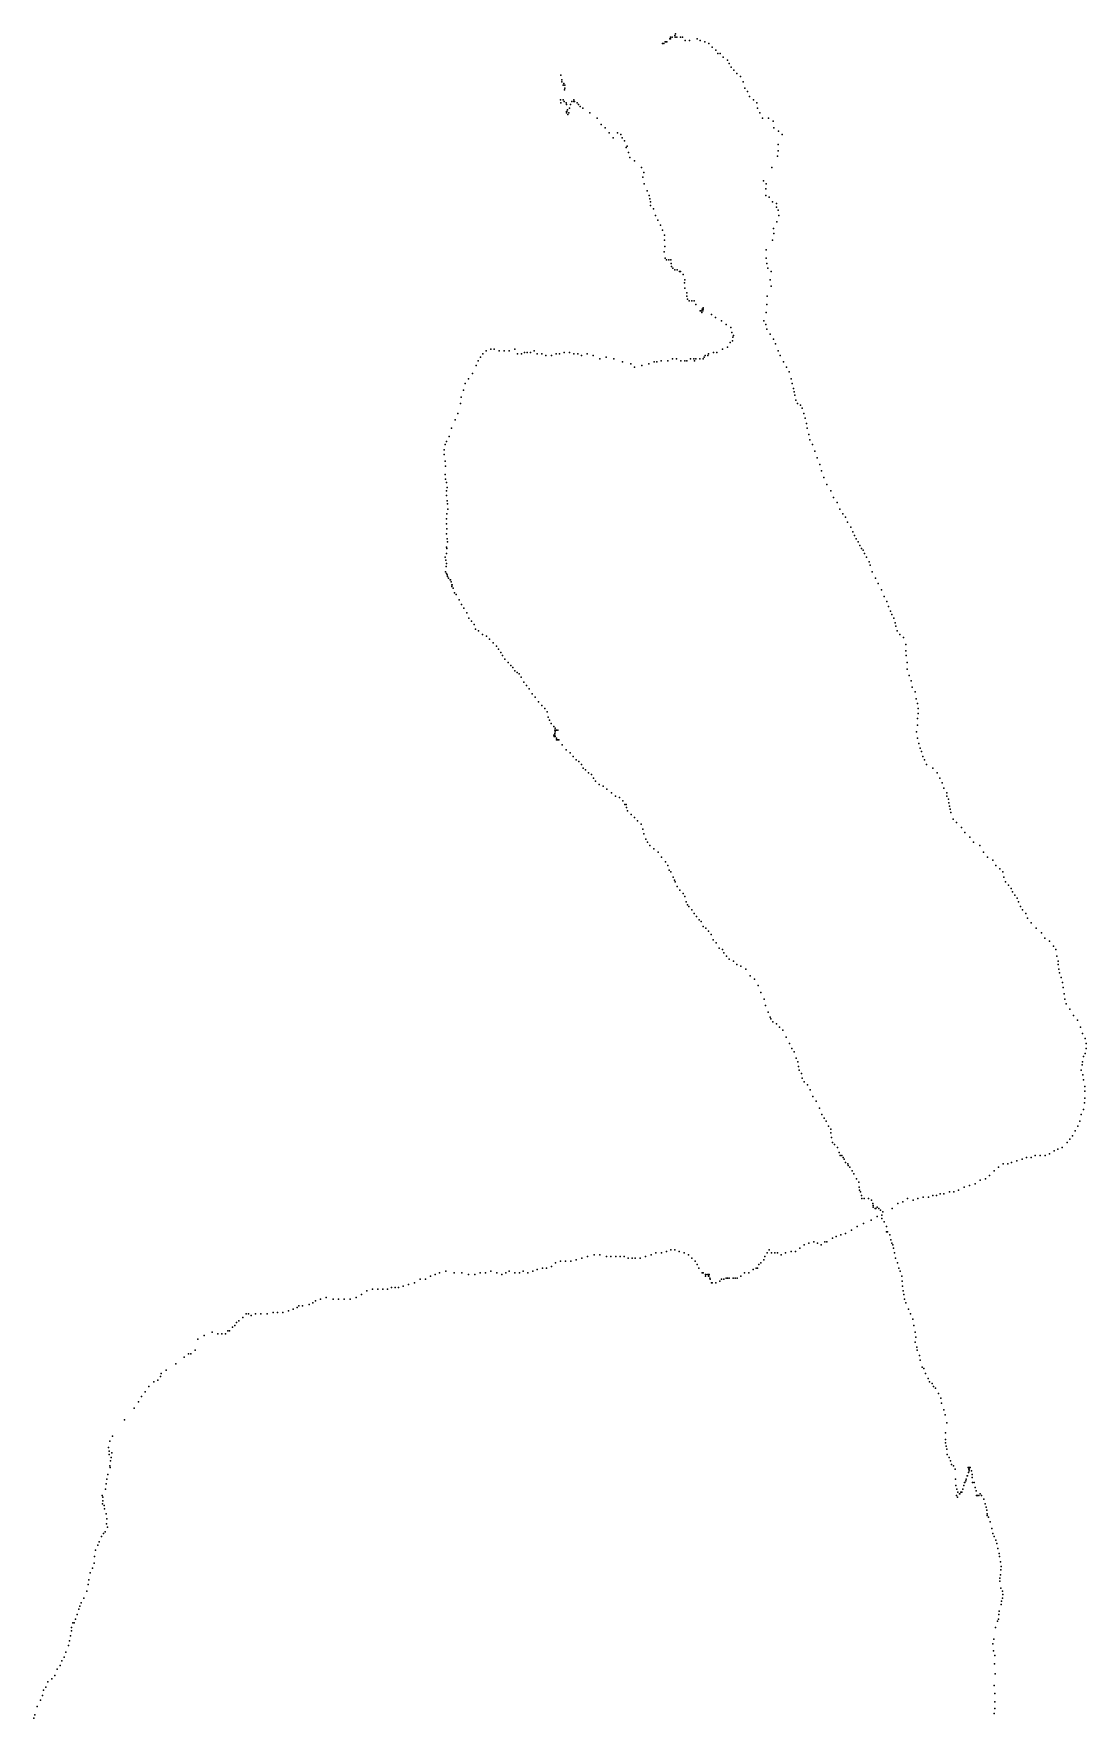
# Model space of a CAD drawing. Header units: inches. Extents: x -3745 to 29685, y 6717300 to 6718695.
# Drawn here: x -2831 to -2395, y 6717998 to 6718695 of the extents above; entities that cross this region are included whole.
import ezdxf

# ---------------------------------------------------------------- set-up
doc = ezdxf.new("R2010")
doc.units = ezdxf.units.IN
doc.header["$MEASUREMENT"] = 0

msp = doc.modelspace()

# ---------------------------------------------------------------- linework, layer by layer
for p in [(-2567.14, 6718693.76), (-2566.36, 6718693.76), (-2566.36, 6718693.76), (-2565.36, 6718694.48), (-2565.36, 6718694.48), (-2565.14, 6718693.76), (-2565.02, 6718695.2), (-2565.02, 6718695.2), (-2564.47, 6718693.76), (-2564.47, 6718693.76), (-2563.02, 6718693.76), (-2563.02, 6718693.76), (-2562.13, 6718693.76), (-2562.13, 6718693.76), (-2570.37, 6718691.08), (-2569.92, 6718691.08), (-2569.92, 6718691.08), (-2569.37, 6718691.8), (-2569.37, 6718691.8), (-2569.03, 6718691.8), (-2568.59, 6718691.8), (-2567.36, 6718693.05), (-2567.36, 6718693.05), (-2567.14, 6718693.05), (-2567.14, 6718693.05), (-2561.02, 6718692.33), (-2561.02, 6718692.33), (-2559.24, 6718692.33), (-2559.24, 6718692.33), (-2556.01, 6718693.05), (-2556.01, 6718693.05), (-2554.89, 6718692.33), (-2554.89, 6718692.33), (-2552.89, 6718691.8), (-2552.89, 6718691.8), (-2551.22, 6718691.08), (-2551.22, 6718691.08), (-2549.88, 6718689.65), (-2549.88, 6718689.65), (-2548.33, 6718688.39), (-2548.33, 6718688.39), (-2547.55, 6718686.96), (-2546.54, 6718686.96), (-2546.54, 6718686.96), (-2545.32, 6718685.53), (-2545.32, 6718685.53), (-2543.54, 6718684.28), (-2542.87, 6718682.84), (-2542.87, 6718682.84), (-2541.98, 6718681.41), (-2541.98, 6718681.41), (-2540.87, 6718680.16), (-2612.45, 6718678.01), (-2612.11, 6718676.04), (-2612.11, 6718675.33), (-2612.11, 6718675.33), (-2611.56, 6718673.89), (-2611.56, 6718673.89), (-2611.22, 6718674.61), (-2611.22, 6718674.61), (-2610.89, 6718673.89), (-2610.89, 6718673.89), (-2610.78, 6718672.64), (-2539.64, 6718678.73), (-2539.64, 6718678.73), (-2538.2, 6718677.47), (-2538.2, 6718677.47), (-2537.08, 6718675.33), (-2537.08, 6718675.33), (-2536.3, 6718672.64), (-2536.3, 6718672.64), (-2612.67, 6718667.81), (-2612.45, 6718666.55), (-2612.45, 6718666.55), (-2611.56, 6718667.81), (-2611.11, 6718667.09), (-2611.11, 6718667.09), (-2611, 6718671.93), (-2610.33, 6718666.55), (-2610.33, 6718666.55), (-2610.11, 6718665.84), (-2610.11, 6718665.84), (-2608.55, 6718665.84), (-2608.55, 6718665.84), (-2607.99, 6718667.09), (-2607.1, 6718667.81), (-2607.1, 6718667.09), (-2607.1, 6718667.09), (-2606.88, 6718667.09), (-2606.88, 6718667.09), (-2606.88, 6718667.09), (-2605.77, 6718666.55), (-2605.77, 6718666.55), (-2605.21, 6718665.84), (-2535.19, 6718671.21), (-2535.19, 6718671.21), (-2534.41, 6718669.24), (-2534.41, 6718669.24), (-2532.74, 6718667.81), (-2532.74, 6718667.81), (-2531.41, 6718666.55), (-2531.41, 6718666.55), (-2610.11, 6718662.97), (-2610.11, 6718662.97), (-2610.11, 6718662.44), (-2610.11, 6718662.44), (-2610, 6718662.97), (-2610, 6718662.97), (-2610, 6718662.97), (-2610, 6718662.97), (-2609.77, 6718663.69), (-2609.77, 6718663.69), (-2609.55, 6718661.72), (-2609.55, 6718661.72), (-2609.22, 6718662.44), (-2609.22, 6718662.44), (-2608.88, 6718664.41), (-2608.88, 6718664.41), (-2604.54, 6718665.12), (-2604.54, 6718665.12), (-2603.32, 6718664.41), (-2600.53, 6718662.44), (-2597.42, 6718660.29), (-2531.07, 6718664.41), (-2531.07, 6718664.41), (-2530.18, 6718662.44), (-2530.18, 6718662.44), (-2529.07, 6718660.29), (-2529.07, 6718660.29), (-2526.62, 6718660.29), (-2526.62, 6718660.29), (-2524.61, 6718659.04), (-2595.75, 6718657.6), (-2594.08, 6718656.17), (-2594.08, 6718656.17), (-2592.52, 6718654.2), (-2592.52, 6718654.2), (-2590.85, 6718652.06), (-2589.07, 6718654.2), (-2589.07, 6718654.2), (-2587.62, 6718653.49), (-2587.62, 6718653.49), (-2587.06, 6718652.06), (-2587.06, 6718652.06), (-2524.39, 6718656.17), (-2522.39, 6718654.92), (-2520.94, 6718653.49), (-2520.94, 6718653.49), (-2586.17, 6718650.8), (-2586.17, 6718650.8), (-2585.4, 6718648.12), (-2585.4, 6718648.12), (-2585.06, 6718648.65), (-2585.06, 6718648.65), (-2584.5, 6718645.97), (-2584.5, 6718645.97), (-2522.5, 6718649.37), (-2522.5, 6718649.37), (-2522.5, 6718646.69), (-2522.5, 6718646.69), (-2583.95, 6718644), (-2583.95, 6718644), (-2581.94, 6718642.57), (-2579.16, 6718639.88), (-2579.16, 6718639.88), (-2578.16, 6718637.73), (-2578.16, 6718637.73), (-2525.17, 6718639.88), (-2525.17, 6718639.88), (-2522.83, 6718644.54), (-2522.83, 6718644.54), (-2578.49, 6718635.77), (-2577.94, 6718633.08), (-2577.94, 6718633.08), (-2528.62, 6718634.33), (-2528.62, 6718634.33), (-2527.62, 6718630.93), (-2527.62, 6718630.93), (-2527.51, 6718633.08), (-2527.51, 6718633.08), (-2576.71, 6718630.22), (-2575.93, 6718628.25), (-2575.93, 6718628.25), (-2575.71, 6718626.82), (-2575.71, 6718626.82), (-2575.38, 6718625.56), (-2575.38, 6718625.56), (-2575.38, 6718624.13), (-2575.38, 6718624.13), (-2527.62, 6718628.25), (-2527.62, 6718628.25), (-2526.28, 6718627.53), (-2526.28, 6718627.53), (-2524.84, 6718625.56), (-2524.84, 6718625.56), (-2523.28, 6718624.85), (-2523.28, 6718624.85), (-2574.15, 6718622.7), (-2573.26, 6718620.01), (-2573.26, 6718620.01), (-2572.37, 6718618.04), (-2572.37, 6718618.04), (-2523.28, 6718623.41), (-2523.28, 6718623.41), (-2523.06, 6718617.33), (-2523.06, 6718617.33), (-2522.61, 6718622.16), (-2522.61, 6718622.16), (-2522.28, 6718620.01), (-2522.28, 6718620.01), (-2571.26, 6718615.9), (-2571.26, 6718615.9), (-2570.48, 6718613.93), (-2569.59, 6718611.78), (-2569.59, 6718611.78), (-2569.59, 6718609.81), (-2569.59, 6718609.81), (-2524.95, 6718609.81), (-2524.95, 6718609.81), (-2524.5, 6718614.64), (-2524.28, 6718612.49), (-2569.7, 6718604.98), (-2569.48, 6718607.12), (-2527.51, 6718605.69), (-2527.51, 6718605.69), (-2569.25, 6718602.29), (-2569.25, 6718602.29), (-2568.7, 6718601.58), (-2568.7, 6718601.58), (-2567.81, 6718601.58), (-2566.92, 6718601.58), (-2566.8, 6718600.14), (-2566.69, 6718598.89), (-2566.14, 6718598.17), (-2566.14, 6718598.17), (-2565.25, 6718597.46), (-2565.25, 6718597.46), (-2564.36, 6718597.46), (-2564.36, 6718597.46), (-2563.35, 6718596.74), (-2563.35, 6718596.74), (-2562.91, 6718596.74), (-2562.91, 6718596.74), (-2527.51, 6718602.29), (-2527.51, 6718602.29), (-2527.29, 6718600.14), (-2527.29, 6718600.14), (-2526.84, 6718598.17), (-2526.84, 6718598.17), (-2525.39, 6718596.74), (-2525.39, 6718596.74), (-2561.91, 6718595.49), (-2561.91, 6718595.49), (-2561.35, 6718592.09), (-2561.24, 6718593.34), (-2561.24, 6718593.34), (-2561.13, 6718589.94), (-2561.13, 6718589.94), (-2525.84, 6718593.34), (-2525.84, 6718593.34), (-2525.51, 6718590.66), (-2525.51, 6718590.66), (-2560.35, 6718587.97), (-2560.35, 6718587.97), (-2560.35, 6718586.54), (-2560.01, 6718585.29), (-2559.35, 6718584.57), (-2559.35, 6718584.57), (-2558.23, 6718584.57), (-2557.34, 6718584.57), (-2556.67, 6718583.14), (-2527.29, 6718583.14), (-2527.29, 6718583.14), (-2527.06, 6718586.54), (-2527.06, 6718586.54), (-2554.89, 6718580.45), (-2554.45, 6718580.45), (-2554.11, 6718579.74), (-2554, 6718581.17), (-2553.78, 6718580.45), (-2553.67, 6718580.45), (-2553.56, 6718581.71), (-2553.56, 6718581.71), (-2553.56, 6718581.17), (-2550.11, 6718579.02), (-2548.44, 6718577.77), (-2548.44, 6718577.77), (-2545.99, 6718576.34), (-2545.99, 6718576.34), (-2528.51, 6718576.34), (-2527.51, 6718579.74), (-2527.51, 6718579.74), (-2544.1, 6718574.9), (-2544.1, 6718574.9), (-2542.09, 6718573.65), (-2542.09, 6718573.65), (-2541.76, 6718571.5), (-2541.76, 6718571.5), (-2541.42, 6718568.1), (-2541.42, 6718568.1), (-2541.31, 6718569.53), (-2541.31, 6718569.53), (-2540.98, 6718570.25), (-2540.98, 6718570.25), (-2527.62, 6718574.9), (-2527.62, 6718574.9), (-2527.18, 6718572.93), (-2527.18, 6718572.93), (-2525.84, 6718570.79), (-2525.84, 6718570.79), (-2524.5, 6718568.82), (-2524.5, 6718568.82), (-2645.73, 6718561.3), (-2645.73, 6718561.3), (-2644.73, 6718562.73), (-2644.73, 6718562.73), (-2643.39, 6718563.98), (-2641.5, 6718564.7), (-2641.5, 6718564.7), (-2640.05, 6718564.7), (-2640.05, 6718564.7), (-2638.05, 6718563.98), (-2638.05, 6718563.98), (-2635.93, 6718563.98), (-2635.93, 6718563.98), (-2633.82, 6718563.98), (-2633.82, 6718563.98), (-2631.59, 6718564.7), (-2631.59, 6718564.7), (-2630.37, 6718562.73), (-2628.7, 6718562.73), (-2628.7, 6718562.73), (-2627.59, 6718563.27), (-2627.59, 6718563.27), (-2626.36, 6718563.27), (-2626.36, 6718563.27), (-2625.02, 6718563.27), (-2625.02, 6718563.27), (-2623.58, 6718563.98), (-2623.58, 6718563.98), (-2622.24, 6718562.73), (-2622.24, 6718562.73), (-2620.35, 6718562.73), (-2620.35, 6718562.73), (-2618.68, 6718562.02), (-2618.68, 6718562.02), (-2616.34, 6718562.02), (-2616.34, 6718562.02), (-2614.45, 6718562.73), (-2614.45, 6718562.73), (-2613.11, 6718562.73), (-2613.11, 6718562.73), (-2611.11, 6718563.27), (-2608.88, 6718563.27), (-2607.1, 6718562.73), (-2605.43, 6718562.73), (-2605.43, 6718562.73), (-2603.87, 6718562.02), (-2603.87, 6718562.02), (-2601.65, 6718562.73), (-2601.65, 6718562.73), (-2599.09, 6718562.02), (-2599.09, 6718562.02), (-2593.74, 6718561.3), (-2593.74, 6718561.3), (-2553.22, 6718561.3), (-2553.22, 6718561.3), (-2552.78, 6718562.02), (-2552.78, 6718562.02), (-2551.67, 6718562.02), (-2551.67, 6718562.02), (-2551.33, 6718562.73), (-2549.33, 6718563.27), (-2549.33, 6718563.27), (-2547.99, 6718563.27), (-2547.99, 6718563.27), (-2545.54, 6718564.7), (-2545.54, 6718564.7), (-2543.54, 6718565.42), (-2542.43, 6718567.39), (-2542.43, 6718567.39), (-2523.61, 6718566.85), (-2523.61, 6718566.85), (-2522.5, 6718563.98), (-2522.5, 6718563.98), (-2521.72, 6718562.02), (-2521.72, 6718562.02), (-2649.07, 6718554.5), (-2649.07, 6718554.5), (-2647.51, 6718557.9), (-2647.51, 6718557.9), (-2646.73, 6718559.87), (-2646.73, 6718559.87), (-2596.42, 6718560.58), (-2596.42, 6718560.58), (-2590.52, 6718560.58), (-2586.95, 6718559.33), (-2586.95, 6718559.33), (-2583.5, 6718558.61), (-2583.5, 6718558.61), (-2582.06, 6718557.18), (-2582.06, 6718557.18), (-2578.94, 6718557.9), (-2578.94, 6718557.9), (-2576.04, 6718558.61), (-2573.82, 6718559.33), (-2572.82, 6718559.33), (-2572.82, 6718559.33), (-2570.92, 6718559.87), (-2568.25, 6718559.87), (-2568.25, 6718559.87), (-2566.25, 6718560.58), (-2566.25, 6718560.58), (-2564.58, 6718560.58), (-2564.58, 6718560.58), (-2562.8, 6718559.87), (-2562.8, 6718559.87), (-2561.13, 6718559.87), (-2561.13, 6718559.87), (-2560.35, 6718559.87), (-2560.35, 6718559.87), (-2558.79, 6718560.58), (-2558.79, 6718560.58), (-2557.45, 6718560.58), (-2557.45, 6718560.58), (-2557.12, 6718559.87), (-2557.12, 6718559.87), (-2556.67, 6718560.58), (-2556.67, 6718560.58), (-2555, 6718560.58), (-2553.56, 6718560.58), (-2553.56, 6718560.58), (-2520.38, 6718559.33), (-2520.38, 6718559.33), (-2519.16, 6718557.18), (-2519.16, 6718557.18), (-2518.05, 6718555.21), (-2652.74, 6718547.69), (-2652.74, 6718547.69), (-2652.08, 6718550.38), (-2652.08, 6718550.38), (-2650.74, 6718552.35), (-2650.74, 6718552.35), (-2517.16, 6718552.35), (-2517.16, 6718552.35), (-2516.71, 6718550.38), (-2516.71, 6718550.38), (-2516.27, 6718548.41), (-2516.27, 6718548.41), (-2653.97, 6718542.15), (-2653.97, 6718542.15), (-2653.75, 6718544.83), (-2515.93, 6718546.98), (-2515.93, 6718546.98), (-2515.6, 6718545.55), (-2515.6, 6718545.55), (-2515.26, 6718543.58), (-2514.6, 6718542.15), (-2513.26, 6718541.43), (-2513.26, 6718541.43), (-2512.59, 6718540.18), (-2512.59, 6718540.18), (-2656.19, 6718535.34), (-2656.19, 6718535.34), (-2655.08, 6718538.03), (-2655.08, 6718538.03), (-2511.92, 6718538.03), (-2511.92, 6718538.03), (-2511.37, 6718536.06), (-2510.81, 6718533.91), (-2510.81, 6718533.91), (-2659.87, 6718526.39), (-2659.87, 6718526.39), (-2658.64, 6718528.54), (-2658.64, 6718528.54), (-2657.75, 6718531.94), (-2657.75, 6718531.94), (-2510.59, 6718531.94), (-2510.59, 6718531.94), (-2509.92, 6718529.26), (-2509.92, 6718529.26), (-2509.48, 6718527.11), (-2509.48, 6718527.11), (-2660.76, 6718522.99), (-2660.76, 6718522.99), (-2660.76, 6718521.02), (-2660.76, 6718521.02), (-2660.31, 6718525.14), (-2660.31, 6718525.14), (-2508.36, 6718525.14), (-2508.36, 6718525.14), (-2507.36, 6718522.45), (-2507.36, 6718522.45), (-2506.47, 6718519.59), (-2660.31, 6718518.34), (-2660.31, 6718518.34), (-2660.31, 6718512.79), (-2660.31, 6718512.79), (-2660.2, 6718516.19), (-2660.2, 6718516.19), (-2505.36, 6718516.91), (-2505.36, 6718516.91), (-2504.58, 6718514.22), (-2504.58, 6718514.22), (-2660.2, 6718510.82), (-2660.2, 6718510.82), (-2659.87, 6718509.39), (-2659.87, 6718509.39), (-2659.76, 6718505.99), (-2659.76, 6718505.99), (-2659.53, 6718507.42), (-2659.53, 6718507.42), (-2503.69, 6718511.54), (-2503.69, 6718511.54), (-2502.46, 6718508.67), (-2502.46, 6718508.67), (-2500.79, 6718505.99), (-2500.79, 6718505.99), (-2659.76, 6718504.02), (-2659.53, 6718501.87), (-2659.53, 6718501.87), (-2659.42, 6718500.62), (-2659.42, 6718500.62), (-2659.2, 6718498.47), (-2659.2, 6718498.47), (-2499.68, 6718503.3), (-2499.68, 6718503.3), (-2498.12, 6718501.15), (-2498.12, 6718501.15), (-2497.01, 6718498.47), (-2497.01, 6718498.47), (-2659.76, 6718494.35), (-2659.76, 6718494.35), (-2659.76, 6718492.38), (-2659.76, 6718492.38), (-2659.65, 6718496.5), (-2659.65, 6718496.5), (-2495.78, 6718496.5), (-2495.78, 6718496.5), (-2494.67, 6718495.07), (-2494.67, 6718495.07), (-2493.89, 6718493.1), (-2493.89, 6718493.1), (-2659.76, 6718488.27), (-2659.76, 6718488.27), (-2659.65, 6718490.23), (-2659.65, 6718490.23), (-2659.53, 6718486.12), (-2659.53, 6718486.12), (-2659.42, 6718484.86), (-2659.42, 6718484.86), (-2492.55, 6718490.95), (-2492.55, 6718490.95), (-2491.66, 6718488.98), (-2491.66, 6718488.98), (-2491, 6718487.55), (-2491, 6718487.55), (-2490.22, 6718486.12), (-2490.22, 6718486.12), (-2489.44, 6718484.86), (-2489.44, 6718484.86), (-2660.31, 6718478.6), (-2660.31, 6718478.6), (-2660.09, 6718477.35), (-2660.09, 6718477.35), (-2659.87, 6718480.03), (-2659.87, 6718480.03), (-2659.76, 6718482.72), (-2659.76, 6718482.72), (-2659.65, 6718482.18), (-2659.65, 6718482.18), (-2488.77, 6718483.43), (-2488.77, 6718483.43), (-2488.1, 6718482.18), (-2487.43, 6718481.46), (-2487.43, 6718481.46), (-2486.88, 6718480.03), (-2486.88, 6718480.03), (-2485.99, 6718478.6), (-2485.99, 6718478.6), (-2660.2, 6718472.51), (-2660.2, 6718472.51), (-2659.98, 6718474.66), (-2659.98, 6718474.66), (-2659.87, 6718471.8), (-2659.87, 6718471.8), (-2659.76, 6718475.91), (-2659.76, 6718475.91), (-2659.53, 6718471.26), (-2659.53, 6718471.26), (-2659.42, 6718470.54), (-2659.42, 6718470.54), (-2484.87, 6718476.63), (-2484.87, 6718476.63), (-2484.43, 6718475.2), (-2484.43, 6718475.2), (-2483.65, 6718472.51), (-2483.65, 6718472.51), (-2658.98, 6718469.83), (-2658.98, 6718469.83), (-2658.31, 6718469.11), (-2658.31, 6718469.11), (-2658.09, 6718469.11), (-2658.09, 6718469.11), (-2657.86, 6718468.4), (-2657.86, 6718468.4), (-2657.64, 6718467.14), (-2657.64, 6718467.14), (-2657.64, 6718466.43), (-2657.64, 6718466.43), (-2657.64, 6718466.43), (-2657.64, 6718466.43), (-2657.42, 6718467.14), (-2657.42, 6718467.14), (-2657.42, 6718467.14), (-2657.42, 6718467.14), (-2657.08, 6718465.71), (-2657.08, 6718465.71), (-2656.53, 6718463.74), (-2656.53, 6718463.74), (-2482.31, 6718469.83), (-2482.31, 6718469.83), (-2481.2, 6718467.68), (-2481.2, 6718467.68), (-2479.86, 6718464.99), (-2479.86, 6718464.99), (-2655.75, 6718463.03), (-2655.75, 6718463.03), (-2654.52, 6718460.88), (-2654.52, 6718460.88), (-2653.63, 6718458.91), (-2653.63, 6718458.91), (-2652.63, 6718457.48), (-2652.63, 6718457.48), (-2478.64, 6718462.31), (-2478.64, 6718462.31), (-2477.64, 6718460.16), (-2476.86, 6718458.19), (-2476.86, 6718458.19), (-2651.41, 6718455.51), (-2651.41, 6718455.51), (-2650.52, 6718453.36), (-2650.52, 6718453.36), (-2649.52, 6718452.11), (-2649.52, 6718452.11), (-2648.29, 6718450.67), (-2648.29, 6718450.67), (-2476.08, 6718456.22), (-2476.08, 6718456.22), (-2475.52, 6718454.79), (-2475.52, 6718454.79), (-2474.74, 6718453.36), (-2474.19, 6718451.39), (-2474.19, 6718451.39), (-2473.85, 6718449.96), (-2473.85, 6718449.96), (-2647.85, 6718448.71), (-2647.85, 6718448.71), (-2646.51, 6718447.99), (-2646.51, 6718447.99), (-2644.84, 6718446.56), (-2644.84, 6718446.56), (-2643.28, 6718445.84), (-2643.28, 6718445.84), (-2641.95, 6718444.59), (-2641.95, 6718444.59), (-2640.5, 6718443.16), (-2640.5, 6718443.16), (-2473.3, 6718447.99), (-2473.3, 6718447.99), (-2472.18, 6718446.56), (-2470.62, 6718445.3), (-2639.16, 6718441.72), (-2639.16, 6718441.72), (-2638.27, 6718440.47), (-2638.27, 6718440.47), (-2637.38, 6718439.04), (-2637.38, 6718439.04), (-2636.6, 6718437.79), (-2636.6, 6718437.79), (-2635.6, 6718436.35), (-2635.6, 6718436.35), (-2469.73, 6718442.44), (-2469.73, 6718439.76), (-2469.62, 6718437.79), (-2469.62, 6718437.79), (-2634.26, 6718434.92), (-2634.26, 6718434.92), (-2633.15, 6718433.67), (-2633.15, 6718433.67), (-2632.37, 6718432.95), (-2632.37, 6718432.95), (-2631.59, 6718431.52), (-2631.59, 6718431.52), (-2630.59, 6718430.81), (-2630.59, 6718430.81), (-2629.7, 6718430.27), (-2629.7, 6718430.27), (-2628.92, 6718428.84), (-2628.92, 6718428.84), (-2469.18, 6718434.92), (-2469.18, 6718432.24), (-2469.18, 6718432.24), (-2468.4, 6718429.55), (-2468.4, 6718429.55), (-2627.81, 6718426.87), (-2627.81, 6718426.87), (-2626.69, 6718425.43), (-2626.69, 6718425.43), (-2625.58, 6718424), (-2625.58, 6718424), (-2624.36, 6718422.03), (-2624.36, 6718422.03), (-2467.51, 6718427.4), (-2467.51, 6718427.4), (-2467.06, 6718424.72), (-2467.06, 6718424.72), (-2465.84, 6718422.75), (-2623.13, 6718420.6), (-2623.13, 6718420.6), (-2621.69, 6718418.63), (-2621.69, 6718418.63), (-2620.35, 6718417.2), (-2620.35, 6718417.2), (-2619.12, 6718415.95), (-2619.12, 6718415.95), (-2465.5, 6718419.89), (-2465.5, 6718419.89), (-2464.95, 6718417.92), (-2464.95, 6718417.92), (-2464.61, 6718415.95), (-2464.61, 6718415.95), (-2618.12, 6718414.52), (-2618.12, 6718414.52), (-2617.68, 6718412.37), (-2617.68, 6718412.37), (-2617.23, 6718411.11), (-2617.23, 6718411.11), (-2616.45, 6718409.68), (-2616.45, 6718409.68), (-2615.45, 6718408.43), (-2615.45, 6718408.43), (-2614.78, 6718407.71), (-2614.78, 6718407.71), (-2464.84, 6718411.83), (-2464.84, 6718411.83), (-2464.84, 6718408.97), (-2464.84, 6718408.97), (-2464.61, 6718413.8), (-2464.61, 6718413.8), (-2615.34, 6718404.85), (-2615.34, 6718404.85), (-2615.23, 6718404.31), (-2615.23, 6718404.31), (-2615.12, 6718404.85), (-2615.12, 6718404.85), (-2615.01, 6718407), (-2615.01, 6718407), (-2615.01, 6718407), (-2615.01, 6718405.57), (-2615.01, 6718405.57), (-2615.01, 6718405.57), (-2615.01, 6718405.57), (-2615.01, 6718404.85), (-2615.01, 6718404.85), (-2615.01, 6718404.85), (-2615.01, 6718404.85), (-2614.89, 6718406.28), (-2614.89, 6718406.28), (-2614.89, 6718406.28), (-2614.89, 6718406.28), (-2614.89, 6718406.28), (-2614.89, 6718406.28), (-2614.89, 6718404.31), (-2614.78, 6718406.28), (-2614.78, 6718406.28), (-2614.56, 6718407), (-2614.56, 6718407), (-2614.34, 6718407), (-2614.34, 6718407), (-2614.34, 6718403.6), (-2614.34, 6718403.6), (-2614.23, 6718402.88), (-2614.23, 6718402.88), (-2613.89, 6718402.88), (-2613.89, 6718402.88), (-2613.78, 6718407), (-2613.78, 6718407), (-2613.78, 6718402.88), (-2613.78, 6718402.88), (-2613.34, 6718402.88), (-2611.89, 6718400.91), (-2611.89, 6718400.91), (-2465.28, 6718406.28), (-2465.28, 6718406.28), (-2464.95, 6718403.6), (-2464.95, 6718403.6), (-2464.28, 6718401.45), (-2464.28, 6718401.45), (-2610.33, 6718398.76), (-2610.33, 6718398.76), (-2608.66, 6718397.51), (-2608.66, 6718397.51), (-2607.44, 6718396.08), (-2607.44, 6718396.08), (-2606.21, 6718394.65), (-2606.21, 6718394.65), (-2605.1, 6718393.93), (-2605.1, 6718393.93), (-2463.83, 6718399.48), (-2463.83, 6718399.48), (-2463.17, 6718398.05), (-2463.17, 6718398.05), (-2462.72, 6718396.08), (-2462.72, 6718396.08), (-2462.05, 6718394.65), (-2462.05, 6718394.65), (-2603.99, 6718392.68), (-2603.99, 6718392.68), (-2603.21, 6718391.25), (-2603.21, 6718391.25), (-2602.32, 6718390.53), (-2602.32, 6718390.53), (-2601.09, 6718389.28), (-2601.09, 6718389.28), (-2599.76, 6718388.56), (-2599.76, 6718388.56), (-2598.98, 6718387.13), (-2598.98, 6718387.13), (-2461.16, 6718392.68), (-2461.16, 6718392.68), (-2458.6, 6718391.25), (-2458.6, 6718391.25), (-2456.82, 6718389.28), (-2456.82, 6718389.28), (-2455.6, 6718387.13), (-2455.6, 6718387.13), (-2598.09, 6718385.88), (-2598.09, 6718385.88), (-2596.64, 6718384.44), (-2596.64, 6718384.44), (-2594.97, 6718383.73), (-2594.97, 6718383.73), (-2593.41, 6718382.47), (-2593.41, 6718382.47), (-2591.52, 6718381.04), (-2591.52, 6718381.04), (-2454.71, 6718385.16), (-2454.71, 6718385.16), (-2454.04, 6718383.01), (-2454.04, 6718383.01), (-2452.81, 6718381.04), (-2452.81, 6718381.04), (-2589.85, 6718379.61), (-2589.85, 6718379.61), (-2588.18, 6718379.07), (-2588.18, 6718379.07), (-2586.84, 6718377.64), (-2586.84, 6718377.64), (-2585.95, 6718376.21), (-2585.95, 6718376.21), (-2585.51, 6718376.21), (-2585.51, 6718376.21), (-2585.28, 6718374.96), (-2584.84, 6718373.52), (-2584.84, 6718373.52), (-2452.7, 6718379.61), (-2452.7, 6718379.61), (-2452.03, 6718378.36), (-2451.92, 6718376.93), (-2451.7, 6718375.49), (-2451.7, 6718375.49), (-2451.37, 6718374.24), (-2451.37, 6718374.24), (-2451.14, 6718372.81), (-2451.14, 6718372.81), (-2583.39, 6718372.09), (-2583.39, 6718372.09), (-2582.06, 6718370.84), (-2582.06, 6718370.84), (-2580.83, 6718369.41), (-2580.83, 6718369.41), (-2579.27, 6718367.98), (-2579.27, 6718367.98), (-2578.49, 6718366.01), (-2578.49, 6718366.01), (-2450.14, 6718370.12), (-2450.14, 6718370.12), (-2448.81, 6718368.69), (-2448.81, 6718368.69), (-2446.69, 6718366.72), (-2446.69, 6718366.72), (-2578.16, 6718364.04), (-2578.16, 6718364.04), (-2577.27, 6718361.89), (-2577.27, 6718361.89), (-2576.6, 6718360.64), (-2576.6, 6718360.64), (-2575.6, 6718359.2), (-2575.6, 6718359.2), (-2445.24, 6718364.57), (-2445.24, 6718364.57), (-2443.24, 6718362.61), (-2443.24, 6718362.61), (-2441.68, 6718360.64), (-2441.68, 6718360.64), (-2439.12, 6718359.2), (-2439.12, 6718359.2), (-2574.04, 6718357.77), (-2572.15, 6718356.52), (-2572.15, 6718356.52), (-2570.81, 6718354.37), (-2570.81, 6718354.37), (-2569.14, 6718352.4), (-2569.14, 6718352.4), (-2437.56, 6718356.52), (-2437.56, 6718356.52), (-2435.89, 6718354.37), (-2435.89, 6718354.37), (-2433.78, 6718353.12), (-2433.78, 6718353.12), (-2568.25, 6718350.97), (-2568.25, 6718350.97), (-2567.7, 6718349), (-2567.7, 6718349), (-2566.92, 6718348.29), (-2566.92, 6718348.29), (-2566.03, 6718346.14), (-2566.03, 6718346.14), (-2565.47, 6718344.88), (-2565.47, 6718344.88), (-2432.44, 6718350.97), (-2432.44, 6718350.97), (-2430.88, 6718349.54), (-2430.88, 6718349.54), (-2429.55, 6718348.29), (-2429.55, 6718348.29), (-2429.1, 6718346.14), (-2429.1, 6718346.14), (-2565.14, 6718344.17), (-2565.14, 6718344.17), (-2564.36, 6718342.2), (-2563.24, 6718340.77), (-2563.24, 6718340.77), (-2561.91, 6718339.34), (-2561.91, 6718339.34), (-2561.24, 6718338.08), (-2561.24, 6718338.08), (-2428.43, 6718344.17), (-2428.43, 6718344.17), (-2427.21, 6718342.74), (-2427.21, 6718342.74), (-2426.1, 6718341.48), (-2426.1, 6718341.48), (-2425.54, 6718340.05), (-2425.54, 6718340.05), (-2424.65, 6718338.62), (-2424.65, 6718338.62), (-2560.68, 6718335.93), (-2560.68, 6718335.93), (-2560.01, 6718334.68), (-2560.01, 6718334.68), (-2559.46, 6718333.97), (-2558.34, 6718332.53), (-2557.34, 6718331.1), (-2423.65, 6718337.37), (-2423.65, 6718337.37), (-2423.09, 6718335.93), (-2423.09, 6718335.93), (-2422.31, 6718333.97), (-2422.31, 6718333.97), (-2421.42, 6718332.53), (-2421.42, 6718332.53), (-2420.09, 6718331.1), (-2420.09, 6718331.1), (-2556.34, 6718329.85), (-2556.34, 6718329.85), (-2555.23, 6718328.42), (-2555.23, 6718328.42), (-2554.45, 6718327.7), (-2553.56, 6718325.73), (-2552.44, 6718325.02), (-2419.31, 6718329.13), (-2417.86, 6718327.16), (-2417.86, 6718327.16), (-2415.74, 6718325.02), (-2415.74, 6718325.02), (-2551.33, 6718323.76), (-2551.33, 6718323.76), (-2550.22, 6718322.33), (-2550.22, 6718322.33), (-2549.44, 6718320.18), (-2548.21, 6718318.93), (-2413.63, 6718323.05), (-2413.63, 6718323.05), (-2412.18, 6718320.9), (-2412.18, 6718320.9), (-2410.29, 6718319.65), (-2410.29, 6718319.65), (-2408.62, 6718317.5), (-2408.62, 6718317.5), (-2546.99, 6718316.78), (-2545.65, 6718316.24), (-2545.65, 6718316.24), (-2544.99, 6718314.81), (-2544.99, 6718314.81), (-2543.98, 6718313.38), (-2543.98, 6718313.38), (-2542.87, 6718312.13), (-2542.87, 6718312.13), (-2541.09, 6718311.41), (-2541.09, 6718311.41), (-2407.62, 6718316.24), (-2407.62, 6718316.24), (-2407.17, 6718313.38), (-2407.17, 6718313.38), (-2406.62, 6718311.41), (-2406.62, 6718311.41), (-2539.64, 6718309.98), (-2537.97, 6718309.26), (-2537.97, 6718309.26), (-2535.97, 6718308.01), (-2535.97, 6718308.01), (-2534.08, 6718305.33), (-2534.08, 6718305.33), (-2532.3, 6718303.89), (-2532.3, 6718303.89), (-2406.62, 6718309.98), (-2406.62, 6718309.98), (-2406.39, 6718308.01), (-2406.39, 6718308.01), (-2406.17, 6718306.58), (-2406.17, 6718306.58), (-2405.39, 6718304.61), (-2405.39, 6718304.61), (-2530.85, 6718301.21), (-2530.85, 6718301.21), (-2529.74, 6718298.34), (-2404.95, 6718302.46), (-2404.61, 6718300.49), (-2404.61, 6718300.49), (-2404.17, 6718297.81), (-2404.17, 6718297.81), (-2528.4, 6718295.66), (-2528.4, 6718295.66), (-2527.73, 6718292.97), (-2527.73, 6718292.97), (-2526.73, 6718290.29), (-2526.73, 6718290.29), (-2403.94, 6718295.66), (-2403.94, 6718295.66), (-2403.39, 6718293.69), (-2403.39, 6718293.69), (-2401.83, 6718291.54), (-2401.83, 6718291.54), (-2525.84, 6718288.14), (-2525.84, 6718288.14), (-2525.62, 6718287.43), (-2525.62, 6718287.43), (-2524.73, 6718286.17), (-2524.73, 6718286.17), (-2523.28, 6718285.46), (-2523.28, 6718285.46), (-2521.94, 6718284.02), (-2521.94, 6718284.02), (-2520.61, 6718282.77), (-2520.61, 6718282.77), (-2400.38, 6718288.86), (-2400.38, 6718288.86), (-2398.71, 6718286.89), (-2398.71, 6718286.89), (-2397.49, 6718284.02), (-2519.27, 6718279.91), (-2519.27, 6718279.91), (-2517.82, 6718277.22), (-2517.82, 6718277.22), (-2516.93, 6718275.25), (-2516.93, 6718275.25), (-2396.6, 6718281.34), (-2396.6, 6718281.34), (-2395.48, 6718279.37), (-2395.48, 6718279.37), (-2395.15, 6718275.25), (-2395.15, 6718275.25), (-2395.04, 6718277.22), (-2395.04, 6718277.22), (-2515.93, 6718273.82), (-2515.93, 6718273.82), (-2515.15, 6718271.14), (-2515.15, 6718271.14), (-2514.37, 6718269.7), (-2396.71, 6718268.45), (-2396.71, 6718268.45), (-2396.6, 6718269.7), (-2396.6, 6718269.7), (-2396.26, 6718271.85), (-2396.26, 6718271.85), (-2395.48, 6718273.11), (-2395.48, 6718273.11), (-2514.15, 6718267.74), (-2514.15, 6718267.74), (-2513.82, 6718266.3), (-2513.82, 6718266.3), (-2512.93, 6718264.87), (-2512.93, 6718264.87), (-2512.59, 6718262.9), (-2512.59, 6718262.9), (-2511.81, 6718261.47), (-2511.81, 6718261.47), (-2397.15, 6718266.3), (-2397.15, 6718266.3), (-2396.49, 6718264.33), (-2396.49, 6718264.33), (-2396.15, 6718262.19), (-2396.15, 6718262.19), (-2510.48, 6718260.22), (-2510.48, 6718260.22), (-2509.25, 6718258.07), (-2509.25, 6718258.07), (-2508.14, 6718255.38), (-2395.71, 6718254.67), (-2395.71, 6718254.67), (-2395.6, 6718259.5), (-2395.6, 6718259.5), (-2395.6, 6718257.53), (-2395.6, 6718257.53), (-2506.8, 6718253.42), (-2505.47, 6718250.55), (-2504.47, 6718247.87), (-2504.47, 6718247.87), (-2397.15, 6718247.87), (-2397.15, 6718247.87), (-2396.26, 6718250.01), (-2396.26, 6718250.01), (-2395.82, 6718252.7), (-2395.82, 6718252.7), (-2503.46, 6718246.43), (-2503.46, 6718246.43), (-2502.68, 6718245.18), (-2502.68, 6718245.18), (-2501.68, 6718243.03), (-2501.68, 6718243.03), (-2500.79, 6718241.78), (-2500.79, 6718241.78), (-2500.79, 6718240.35), (-2500.79, 6718240.35), (-2399.6, 6718241.06), (-2399.6, 6718241.06), (-2398.6, 6718243.03), (-2398.6, 6718243.03), (-2397.71, 6718245.18), (-2397.71, 6718245.18), (-2500.46, 6718238.38), (-2500.46, 6718238.38), (-2500.12, 6718236.23), (-2500.12, 6718236.23), (-2499.23, 6718235.52), (-2499.23, 6718235.52), (-2498.01, 6718234.26), (-2498.01, 6718234.26), (-2406.84, 6718233.55), (-2406.84, 6718233.55), (-2405.06, 6718234.26), (-2405.06, 6718234.26), (-2402.94, 6718236.23), (-2402.94, 6718236.23), (-2401.83, 6718237.66), (-2401.83, 6718237.66), (-2400.72, 6718239.1), (-2400.72, 6718239.1), (-2497.34, 6718232.11), (-2497.34, 6718232.11), (-2496.9, 6718230.86), (-2496.9, 6718230.86), (-2496.23, 6718230.86), (-2496.23, 6718230.86), (-2495.67, 6718230.15), (-2495.67, 6718230.15), (-2495.23, 6718229.43), (-2495.23, 6718229.43), (-2494.67, 6718228), (-2494.67, 6718228), (-2493.78, 6718227.46), (-2493.78, 6718227.46), (-2493.56, 6718226.74), (-2429.44, 6718227.46), (-2429.44, 6718227.46), (-2427.54, 6718227.46), (-2427.54, 6718227.46), (-2425.99, 6718228), (-2425.99, 6718228), (-2423.76, 6718228.71), (-2423.76, 6718228.71), (-2421.64, 6718229.43), (-2421.64, 6718229.43), (-2419.75, 6718230.15), (-2419.75, 6718230.15), (-2417.86, 6718230.15), (-2417.86, 6718230.15), (-2416.19, 6718230.86), (-2416.19, 6718230.86), (-2414.07, 6718230.86), (-2414.07, 6718230.86), (-2412.07, 6718230.86), (-2412.07, 6718230.86), (-2410.29, 6718231.58), (-2410.29, 6718231.58), (-2408.29, 6718232.83), (-2408.29, 6718232.83), (-2492.89, 6718226.03), (-2491.89, 6718224.6), (-2491.89, 6718224.6), (-2491.22, 6718223.34), (-2491.22, 6718223.34), (-2490.11, 6718221.2), (-2490.11, 6718221.2), (-2489.22, 6718219.94), (-2489.22, 6718219.94), (-2439.01, 6718220.66), (-2439.01, 6718220.66), (-2436.78, 6718221.2), (-2436.78, 6718221.2), (-2435.11, 6718222.63), (-2435.11, 6718222.63), (-2433.22, 6718224.6), (-2433.22, 6718224.6), (-2431.44, 6718226.03), (-2431.44, 6718226.03), (-2488.99, 6718217.79), (-2488.99, 6718217.79), (-2488.88, 6718216.54), (-2488.88, 6718216.54), (-2488.55, 6718215.83), (-2488.55, 6718215.83), (-2488.1, 6718214.39), (-2488.1, 6718214.39), (-2487.88, 6718213.14), (-2487.88, 6718213.14), (-2486.99, 6718213.14), (-2486.99, 6718213.14), (-2485.21, 6718213.14), (-2485.21, 6718213.14), (-2483.87, 6718212.42), (-2483.87, 6718212.42), (-2469.07, 6718213.14), (-2469.07, 6718213.14), (-2466.62, 6718212.42), (-2466.62, 6718212.42), (-2464.72, 6718213.14), (-2464.72, 6718213.14), (-2462.5, 6718213.68), (-2462.5, 6718213.68), (-2460.38, 6718213.68), (-2460.38, 6718213.68), (-2458.49, 6718214.39), (-2458.49, 6718214.39), (-2457.04, 6718214.39), (-2455.49, 6718215.11), (-2455.49, 6718215.11), (-2454.04, 6718215.11), (-2454.04, 6718215.11), (-2451.7, 6718215.83), (-2451.7, 6718215.83), (-2449.92, 6718215.83), (-2449.92, 6718215.83), (-2447.92, 6718216.54), (-2447.92, 6718216.54), (-2445.58, 6718217.79), (-2445.58, 6718217.79), (-2443.35, 6718218.51), (-2443.35, 6718218.51), (-2441.01, 6718219.23), (-2441.01, 6718219.23), (-2483.43, 6718210.99), (-2483.43, 6718210.99), (-2483.2, 6718210.28), (-2483.2, 6718210.28), (-2483.2, 6718209.56), (-2482.42, 6718209.02), (-2482.2, 6718209.02), (-2482.2, 6718209.02), (-2481.65, 6718209.56), (-2481.65, 6718209.56), (-2481.65, 6718205.62), (-2481.65, 6718205.62), (-2480.87, 6718209.02), (-2480.87, 6718209.02), (-2480.2, 6718208.31), (-2480.2, 6718208.31), (-2479.64, 6718206.16), (-2479.64, 6718206.16), (-2479.2, 6718207.59), (-2479.2, 6718207.59), (-2475.41, 6718209.02), (-2475.41, 6718209.02), (-2473.07, 6718210.99), (-2473.07, 6718210.99), (-2470.96, 6718211.71), (-2470.96, 6718211.71), (-2494.67, 6718198.64), (-2494.67, 6718198.64), (-2492.22, 6718200.07), (-2492.22, 6718200.07), (-2489.88, 6718201.51), (-2489.88, 6718201.51), (-2487.21, 6718202.76), (-2487.21, 6718202.76), (-2484.09, 6718204.19), (-2484.09, 6718204.19), (-2479.64, 6718204.91), (-2478.64, 6718203.47), (-2478.64, 6718203.47), (-2477.75, 6718201.51), (-2477.75, 6718201.51), (-2477.75, 6718199.36), (-2477.3, 6718199.36), (-2477.3, 6718199.36), (-2567.03, 6718191.84), (-2565.25, 6718191.84), (-2565.25, 6718191.84), (-2526.28, 6718191.84), (-2513.59, 6718192.56), (-2513.59, 6718192.56), (-2511.81, 6718193.99), (-2511.81, 6718193.99), (-2509.92, 6718194.7), (-2509.92, 6718194.7), (-2507.81, 6718195.24), (-2507.81, 6718195.24), (-2506.25, 6718194.7), (-2506.25, 6718194.7), (-2504.8, 6718193.99), (-2504.8, 6718193.99), (-2503.24, 6718195.24), (-2503.24, 6718195.24), (-2502.35, 6718195.24), (-2502.35, 6718195.24), (-2500.12, 6718196.67), (-2500.12, 6718196.67), (-2498.57, 6718197.39), (-2498.57, 6718197.39), (-2496.56, 6718198.1), (-2496.56, 6718198.1), (-2476.41, 6718198.1), (-2475.97, 6718195.96), (-2475.52, 6718194.7), (-2475.08, 6718193.99), (-2475.08, 6718193.99), (-2474.85, 6718192.56), (-2474.85, 6718192.56), (-2616.34, 6718185.04), (-2616.34, 6718185.04), (-2614.67, 6718186.47), (-2614.67, 6718186.47), (-2612.67, 6718187.19), (-2612.67, 6718187.19), (-2610.55, 6718187.19), (-2610.55, 6718187.19), (-2608.33, 6718187.19), (-2606.21, 6718187.72), (-2606.21, 6718187.72), (-2603.76, 6718188.44), (-2603.76, 6718188.44), (-2601.43, 6718189.16), (-2598.75, 6718189.87), (-2598.75, 6718189.87), (-2596.42, 6718189.87), (-2593.63, 6718189.16), (-2593.63, 6718189.16), (-2591.85, 6718189.16), (-2589.74, 6718189.16), (-2589.74, 6718189.16), (-2587.96, 6718189.16), (-2587.96, 6718189.16), (-2586.29, 6718189.16), (-2584.62, 6718188.44), (-2584.62, 6718188.44), (-2582.95, 6718188.44), (-2581.72, 6718188.44), (-2581.72, 6718188.44), (-2579.61, 6718188.44), (-2577.49, 6718189.16), (-2577.49, 6718189.16), (-2575.15, 6718189.87), (-2575.15, 6718189.87), (-2573.15, 6718190.59), (-2570.81, 6718190.59), (-2570.81, 6718190.59), (-2568.7, 6718191.12), (-2568.7, 6718191.12), (-2563.47, 6718191.12), (-2563.47, 6718191.12), (-2561.46, 6718190.59), (-2559.68, 6718189.87), (-2559.68, 6718189.87), (-2558.34, 6718188.44), (-2558.34, 6718188.44), (-2556.9, 6718187.19), (-2556.12, 6718185.75), (-2556.12, 6718185.75), (-2530.51, 6718185.75), (-2530.51, 6718185.75), (-2529.74, 6718186.47), (-2529.74, 6718186.47), (-2528.51, 6718187.72), (-2528.51, 6718187.72), (-2528.07, 6718189.16), (-2528.07, 6718189.16), (-2527.06, 6718190.59), (-2525.28, 6718190.59), (-2525.28, 6718190.59), (-2523.95, 6718190.59), (-2523.95, 6718190.59), (-2522.83, 6718190.59), (-2522.83, 6718190.59), (-2521.28, 6718189.87), (-2521.28, 6718189.87), (-2519.49, 6718190.59), (-2519.49, 6718190.59), (-2517.16, 6718191.12), (-2517.16, 6718191.12), (-2515.38, 6718191.12), (-2515.38, 6718191.12), (-2474.41, 6718190.59), (-2474.41, 6718190.59), (-2473.96, 6718188.44), (-2473.19, 6718186.47), (-2473.19, 6718186.47), (-2673, 6718178.24), (-2673, 6718178.24), (-2670.67, 6718179.67), (-2670.67, 6718179.67), (-2668.55, 6718179.67), (-2668.55, 6718179.67), (-2666.44, 6718180.92), (-2666.44, 6718180.92), (-2664.54, 6718181.64), (-2662.65, 6718182.35), (-2662.65, 6718182.35), (-2660.09, 6718183.07), (-2660.09, 6718183.07), (-2656.64, 6718182.35), (-2656.64, 6718182.35), (-2653.52, 6718182.35), (-2653.52, 6718182.35), (-2650.74, 6718181.64), (-2648.07, 6718181.64), (-2648.07, 6718181.64), (-2645.84, 6718182.35), (-2645.84, 6718182.35), (-2643.73, 6718182.35), (-2641.5, 6718183.07), (-2641.5, 6718183.07), (-2638.94, 6718182.35), (-2638.94, 6718182.35), (-2636.94, 6718181.64), (-2635.27, 6718182.35), (-2635.27, 6718182.35), (-2633.93, 6718183.07), (-2633.93, 6718183.07), (-2631.59, 6718182.35), (-2629.59, 6718182.35), (-2629.59, 6718182.35), (-2628.03, 6718183.07), (-2626.14, 6718182.35), (-2626.14, 6718182.35), (-2624.13, 6718183.07), (-2622.24, 6718183.79), (-2622.24, 6718183.79), (-2620.13, 6718184.32), (-2620.13, 6718184.32), (-2618.46, 6718184.32), (-2555.45, 6718184.32), (-2555.45, 6718184.32), (-2554, 6718182.35), (-2554, 6718182.35), (-2553.56, 6718182.35), (-2553.56, 6718182.35), (-2552.67, 6718181.64), (-2552.67, 6718181.64), (-2552.67, 6718180.92), (-2552.56, 6718180.92), (-2552.56, 6718180.92), (-2551.89, 6718181.64), (-2551.89, 6718181.64), (-2551.44, 6718181.64), (-2551.44, 6718181.64), (-2551.33, 6718180.92), (-2551.33, 6718180.92), (-2551.33, 6718180.92), (-2551.33, 6718180.92), (-2551.22, 6718180.92), (-2551.22, 6718180.92), (-2551.22, 6718180.92), (-2551.22, 6718180.92), (-2551.11, 6718181.64), (-2551.11, 6718181.64), (-2550.77, 6718180.21), (-2550.77, 6718180.21), (-2550.66, 6718179.67), (-2550.66, 6718179.67), (-2550.11, 6718178.24), (-2550.11, 6718178.24), (-2549.88, 6718178.24), (-2549.88, 6718178.24), (-2548.33, 6718178.24), (-2548.33, 6718178.24), (-2546.66, 6718178.95), (-2546.66, 6718178.95), (-2545.99, 6718179.67), (-2544.99, 6718179.67), (-2544.99, 6718179.67), (-2544.1, 6718180.21), (-2544.1, 6718180.21), (-2543.54, 6718180.21), (-2543.54, 6718180.21), (-2542.87, 6718180.21), (-2542.87, 6718180.21), (-2541.2, 6718180.21), (-2541.2, 6718180.21), (-2540.31, 6718180.21), (-2540.31, 6718180.21), (-2539.53, 6718180.21), (-2539.53, 6718180.21), (-2537.97, 6718180.92), (-2537.97, 6718180.92), (-2536.53, 6718182.35), (-2534.63, 6718182.35), (-2534.63, 6718182.35), (-2532.85, 6718183.79), (-2531.63, 6718184.32), (-2531.63, 6718184.32), (-2531.07, 6718184.32), (-2472.63, 6718184.32), (-2472.63, 6718184.32), (-2472.07, 6718183.07), (-2472.07, 6718183.07), (-2471.4, 6718180.92), (-2471.29, 6718178.95), (-2713.97, 6718170.72), (-2713.97, 6718170.72), (-2711.97, 6718171.43), (-2711.97, 6718171.43), (-2709.63, 6718172.15), (-2709.63, 6718172.15), (-2706.73, 6718171.43), (-2706.73, 6718171.43), (-2704.51, 6718171.43), (-2704.51, 6718171.43), (-2702.17, 6718171.43), (-2702.17, 6718171.43), (-2699.72, 6718171.43), (-2699.72, 6718171.43), (-2697.16, 6718172.15), (-2697.16, 6718172.15), (-2695.04, 6718173.4), (-2695.04, 6718173.4), (-2692.82, 6718174.84), (-2692.82, 6718174.84), (-2690.48, 6718175.55), (-2690.48, 6718175.55), (-2688.25, 6718175.55), (-2688.25, 6718175.55), (-2686.14, 6718175.55), (-2686.14, 6718175.55), (-2684.25, 6718175.55), (-2684.25, 6718175.55), (-2682.58, 6718176.27), (-2682.58, 6718176.27), (-2681.02, 6718176.27), (-2681.02, 6718176.27), (-2679.68, 6718176.27), (-2679.68, 6718176.27), (-2677.79, 6718176.8), (-2677.79, 6718176.8), (-2675.56, 6718177.52), (-2675.56, 6718177.52), (-2471.07, 6718176.8), (-2470.85, 6718174.84), (-2470.85, 6718174.84), (-2470.51, 6718173.4), (-2470.29, 6718171.43), (-2470.29, 6718171.43), (-2744.03, 6718163.92), (-2744.03, 6718163.92), (-2742.69, 6718165.35), (-2742.69, 6718165.35), (-2741.8, 6718165.35), (-2741.8, 6718165.35), (-2740.69, 6718164.63), (-2738.79, 6718165.35), (-2736.57, 6718165.35), (-2734.01, 6718165.35), (-2731.56, 6718165.89), (-2731.56, 6718165.89), (-2729.78, 6718165.89), (-2729.78, 6718165.89), (-2727.55, 6718165.89), (-2727.55, 6718165.89), (-2725.21, 6718166.6), (-2725.21, 6718166.6), (-2723.21, 6718167.32), (-2723.21, 6718167.32), (-2721.54, 6718168.03), (-2720.87, 6718168.75), (-2719.42, 6718168.75), (-2716.64, 6718169.29), (-2715.08, 6718170), (-2715.08, 6718170), (-2469.73, 6718170), (-2469.73, 6718170), (-2468.62, 6718167.32), (-2468.62, 6718167.32), (-2467.84, 6718165.35), (-2467.84, 6718165.35), (-2756.83, 6718157.83), (-2756.83, 6718157.83), (-2754.49, 6718157.11), (-2754.49, 6718157.11), (-2752.71, 6718157.11), (-2752.71, 6718157.11), (-2751.26, 6718157.11), (-2751.26, 6718157.11), (-2750.26, 6718158.37), (-2750.26, 6718158.37), (-2749.59, 6718158.37), (-2749.59, 6718158.37), (-2748.37, 6718159.8), (-2748.37, 6718159.8), (-2747.37, 6718160.52), (-2747.37, 6718160.52), (-2746.7, 6718161.77), (-2746.7, 6718161.77), (-2745.7, 6718162.48), (-2745.7, 6718162.48), (-2466.84, 6718163.2), (-2466.84, 6718163.2), (-2466.39, 6718160.52), (-2466.39, 6718160.52), (-2465.84, 6718157.83), (-2763.84, 6718150.31), (-2763.84, 6718150.31), (-2762.73, 6718154.97), (-2762.73, 6718154.97), (-2760.06, 6718156.4), (-2760.06, 6718156.4), (-2465.84, 6718153.71), (-2465.84, 6718153.71), (-2465.62, 6718155.68), (-2465.62, 6718155.68), (-2465.17, 6718151.57), (-2465.17, 6718151.57), (-2465.06, 6718150.31), (-2771.86, 6718144.76), (-2771.86, 6718144.76), (-2768.4, 6718147.45), (-2768.4, 6718147.45), (-2766.62, 6718148.88), (-2766.62, 6718148.88), (-2765.62, 6718148.88), (-2765.62, 6718148.88), (-2464.06, 6718148.16), (-2463.83, 6718146.2), (-2462.94, 6718143.33), (-2462.94, 6718143.33), (-2462.28, 6718142.79), (-2780.98, 6718137.25), (-2780.98, 6718137.25), (-2779.31, 6718137.96), (-2779.31, 6718137.96), (-2778.09, 6718139.39), (-2778.09, 6718139.39), (-2777.87, 6718140.65), (-2777.87, 6718140.65), (-2775.86, 6718142.08), (-2775.86, 6718142.08), (-2461.61, 6718140.65), (-2461.61, 6718140.65), (-2460.49, 6718138.68), (-2460.49, 6718138.68), (-2459.94, 6718137.25), (-2458.82, 6718136.53), (-2458.82, 6718136.53), (-2787.22, 6718129.01), (-2787.22, 6718129.01), (-2785.99, 6718131.16), (-2785.99, 6718131.16), (-2784.55, 6718133.13), (-2784.55, 6718133.13), (-2782.99, 6718135.28), (-2782.99, 6718135.28), (-2458.27, 6718135.28), (-2457.49, 6718134.56), (-2456.26, 6718132.41), (-2455.26, 6718130.44), (-2455.26, 6718130.44), (-2789.11, 6718126.33), (-2789.11, 6718126.33), (-2454.93, 6718128.48), (-2454.93, 6718128.48), (-2454.04, 6718125.61), (-2454.04, 6718125.61), (-2453.48, 6718123.64), (-2453.48, 6718123.64), (-2793.01, 6718121.49), (-2793.01, 6718121.49), (-2453.37, 6718116.12), (-2453.37, 6718116.12), (-2452.81, 6718120.24), (-2452.81, 6718120.24), (-2799.69, 6718110.04), (-2799.69, 6718110.04), (-2799.35, 6718108.61), (-2799.35, 6718108.61), (-2799.13, 6718112.72), (-2799.13, 6718112.72), (-2798.35, 6718107.89), (-2798.35, 6718107.89), (-2798.02, 6718114.69), (-2798.02, 6718114.69), (-2453.37, 6718112.01), (-2453.37, 6718112.01), (-2453.26, 6718113.44), (-2453.04, 6718110.58), (-2453.04, 6718110.58), (-2452.7, 6718109.32), (-2452.7, 6718109.32), (-2799.35, 6718107.17), (-2799.35, 6718107.17), (-2799.13, 6718102.52), (-2799.13, 6718102.52), (-2799.02, 6718101.8), (-2799.02, 6718101.8), (-2798.91, 6718104.49), (-2798.91, 6718104.49), (-2798.57, 6718105.92), (-2798.57, 6718105.92), (-2452.59, 6718107.17), (-2452.59, 6718107.17), (-2451.81, 6718105.92), (-2451.81, 6718105.92), (-2451.26, 6718104.49), (-2450.81, 6718103.06), (-2450.81, 6718103.06), (-2450.03, 6718102.52), (-2450.03, 6718102.52), (-2449.36, 6718101.09), (-2449.36, 6718101.09), (-2443.91, 6718101.8), (-2443.91, 6718101.8), (-2443.69, 6718101.8), (-2443.69, 6718101.09), (-2443.57, 6718101.8), (-2443.57, 6718101.8), (-2443.46, 6718101.09), (-2443.46, 6718101.09), (-2443.13, 6718101.8), (-2443.13, 6718101.8), (-2800.69, 6718095), (-2800.69, 6718095), (-2800.35, 6718096.97), (-2800.35, 6718096.97), (-2799.91, 6718098.94), (-2799.91, 6718098.94), (-2449.14, 6718096.97), (-2449.14, 6718096.97), (-2449.03, 6718094.29), (-2449.03, 6718094.29), (-2445.69, 6718094.29), (-2445.47, 6718095.54), (-2445.24, 6718095.54), (-2445.24, 6718095.54), (-2444.91, 6718096.26), (-2444.91, 6718096.26), (-2444.69, 6718096.97), (-2444.69, 6718096.97), (-2444.35, 6718098.4), (-2444.35, 6718098.4), (-2444.24, 6718098.4), (-2444.24, 6718098.4), (-2443.8, 6718099.66), (-2443.8, 6718099.66), (-2443.57, 6718100.37), (-2443.57, 6718100.37), (-2442.57, 6718100.37), (-2442.57, 6718100.37), (-2442.24, 6718098.94), (-2442.24, 6718098.94), (-2442.24, 6718097.69), (-2442.13, 6718095.54), (-2441.46, 6718095.54), (-2802.25, 6718090.17), (-2802.02, 6718089.45), (-2802.02, 6718088.02), (-2800.91, 6718092.86), (-2800.91, 6718092.86), (-2448.81, 6718090.17), (-2448.58, 6718092.86), (-2448.58, 6718092.86), (-2448.36, 6718089.45), (-2448.14, 6718091.6), (-2447.47, 6718090.89), (-2447.36, 6718090.89), (-2447.36, 6718090.89), (-2446.91, 6718091.6), (-2446.91, 6718091.6), (-2446.58, 6718091.6), (-2446.58, 6718091.6), (-2446.13, 6718092.86), (-2446.13, 6718092.86), (-2441.01, 6718093.57), (-2440.57, 6718092.14), (-2440.46, 6718090.17), (-2440.46, 6718090.17), (-2440.12, 6718090.17), (-2440.12, 6718090.17), (-2439.46, 6718090.17), (-2439.46, 6718090.17), (-2438.9, 6718090.89), (-2438.9, 6718090.89), (-2438.45, 6718090.17), (-2438.45, 6718090.17), (-2437.45, 6718088.74), (-2437.45, 6718088.74), (-2802.13, 6718086.77), (-2802.13, 6718086.77), (-2801.47, 6718086.05), (-2801.47, 6718086.05), (-2801.35, 6718084.62), (-2801.35, 6718084.62), (-2800.58, 6718082.65), (-2800.58, 6718082.65), (-2800.35, 6718080.5), (-2800.35, 6718080.5), (-2436.89, 6718086.77), (-2436.89, 6718086.77), (-2436.45, 6718085.34), (-2436.45, 6718085.34), (-2436.23, 6718084.08), (-2436.23, 6718084.08), (-2436.12, 6718082.65), (-2436.12, 6718082.65), (-2436, 6718081.94), (-2436, 6718081.94), (-2435.56, 6718081.22), (-2435.56, 6718081.22), (-2802.58, 6718073.17), (-2802.58, 6718073.17), (-2801.8, 6718074.42), (-2801.8, 6718074.42), (-2801.02, 6718075.13), (-2801.02, 6718075.13), (-2800.46, 6718078.54), (-2800.46, 6718078.54), (-2800.13, 6718077.1), (-2800.13, 6718077.1), (-2434.78, 6718079.25), (-2434.78, 6718079.25), (-2434.11, 6718076.57), (-2433.78, 6718074.42), (-2433.78, 6718074.42), (-2433.22, 6718073.17), (-2805.03, 6718067.62), (-2805.03, 6718067.62), (-2804.14, 6718069.59), (-2804.14, 6718069.59), (-2803.47, 6718071.02), (-2803.47, 6718071.02), (-2432.44, 6718071.73), (-2432.44, 6718071.73), (-2432.11, 6718070.3), (-2432.11, 6718070.3), (-2431.66, 6718068.33), (-2431.66, 6718068.33), (-2431.11, 6718066.18), (-2431.11, 6718066.18), (-2806.36, 6718060.1), (-2806.36, 6718060.1), (-2805.59, 6718062.25), (-2805.59, 6718062.25), (-2805.47, 6718064.93), (-2805.47, 6718064.93), (-2431, 6718064.93), (-2431, 6718064.93), (-2430.55, 6718062.78), (-2430.55, 6718062.78), (-2430.44, 6718059.38), (-2430.33, 6718060.82), (-2430.33, 6718060.82), (-2808.03, 6718053.3), (-2808.03, 6718053.3), (-2807.81, 6718055.27), (-2807.81, 6718055.27), (-2807.25, 6718058.13), (-2807.25, 6718058.13), (-2430.88, 6718055.98), (-2430.88, 6718055.98), (-2430.77, 6718054.73), (-2430.55, 6718057.41), (-2430.55, 6718057.41), (-2810.93, 6718045.78), (-2810.93, 6718045.78), (-2809.82, 6718047.75), (-2809.82, 6718047.75), (-2808.7, 6718050.61), (-2808.7, 6718050.61), (-2430.44, 6718051.87), (-2430.33, 6718045.06), (-2430.33, 6718045.06), (-2430.1, 6718046.5), (-2430.1, 6718046.5), (-2429.66, 6718050.61), (-2429.66, 6718050.61), (-2429.66, 6718047.75), (-2429.66, 6718047.75), (-2429.55, 6718049.18), (-2813.38, 6718038.98), (-2813.38, 6718038.98), (-2812.6, 6718040.95), (-2812.6, 6718040.95), (-2811.93, 6718043.09), (-2811.93, 6718043.09), (-2811.49, 6718044.35), (-2811.49, 6718044.35), (-2431.77, 6718038.26), (-2431.77, 6718038.26), (-2431.44, 6718038.98), (-2431.44, 6718038.98), (-2431.22, 6718040.95), (-2431.11, 6718042.38), (-2815.38, 6718032.18), (-2815.38, 6718032.18), (-2815.05, 6718034.14), (-2815.05, 6718034.14), (-2814.94, 6718035.58), (-2814.94, 6718035.58), (-2814.38, 6718037.55), (-2814.38, 6718037.55), (-2813.82, 6718037.55), (-2813.82, 6718037.55), (-2432.55, 6718035.58), (-2432.55, 6718035.58), (-2817.27, 6718025.37), (-2817.27, 6718025.37), (-2816.27, 6718028.06), (-2816.27, 6718028.06), (-2815.83, 6718030.03), (-2815.83, 6718030.03), (-2433.78, 6718028.78), (-2433.44, 6718025.91), (-2433.44, 6718025.91), (-2433.33, 6718030.74), (-2820.95, 6718018.39), (-2820.95, 6718018.39), (-2819.72, 6718019.83), (-2819.72, 6718019.83), (-2819.05, 6718021.79), (-2819.05, 6718021.79), (-2818.05, 6718023.23), (-2818.05, 6718023.23), (-2433, 6718020.54), (-2433, 6718020.54), (-2432.89, 6718023.94), (-2432.89, 6718023.94), (-2825.62, 6718010.88), (-2825.62, 6718010.88), (-2824.73, 6718013.02), (-2824.73, 6718013.02), (-2823.06, 6718014.28), (-2823.06, 6718014.28), (-2821.84, 6718015.71), (-2821.84, 6718015.71), (-2433.22, 6718011.59), (-2433.22, 6718011.59), (-2432.78, 6718016.42), (-2432.78, 6718016.42), (-2827.85, 6718005.51), (-2827.85, 6718005.51), (-2826.96, 6718007.47), (-2826.96, 6718007.47), (-2826.51, 6718009.62), (-2826.51, 6718009.62), (-2432.89, 6718008.19), (-2432.89, 6718008.19), (-2432.89, 6718004.79), (-2432.89, 6718004.79), (-2830.63, 6717997.99), (-2830.63, 6717997.99), (-2830.19, 6717999.42), (-2830.19, 6717999.42), (-2829.18, 6718002.82), (-2829.18, 6718002.82), (-2433.22, 6717999.96), (-2433.22, 6717999.96), (-2432.89, 6718002.11), (-2432.89, 6718002.11)]:
    msp.add_point(p)

doc.saveas('drawing.dxf')
